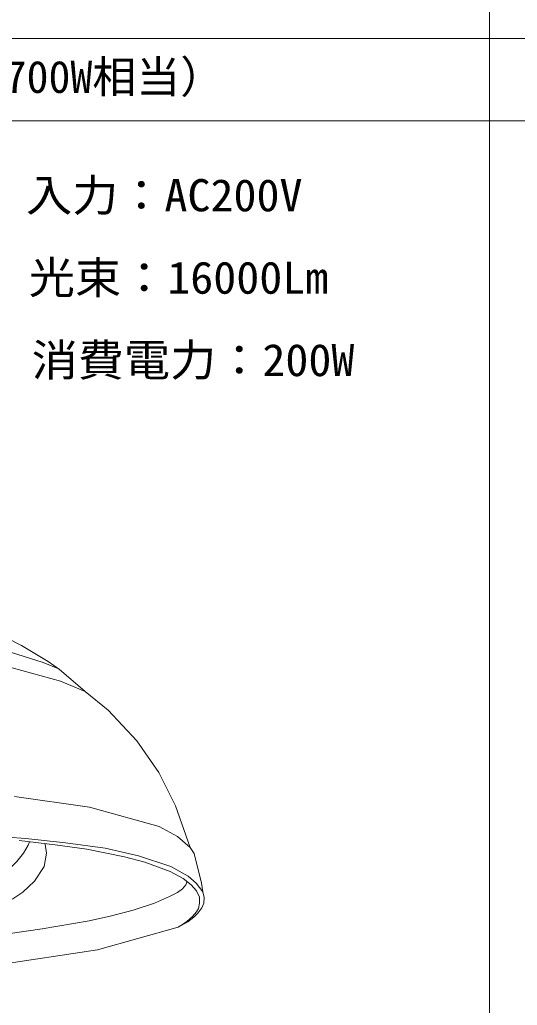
# Model space of a CAD drawing. Units: millimetres, scale not verified. Extents: x -1348 to 1152, y -2025 to -250.
# Drawn here: x -936.7 to -710.3, y -1133.5 to -684.9 of the extents above; entities that cross this region are included whole.
import ezdxf
from ezdxf.enums import TextEntityAlignment as Align

# ---------------------------------------------------------------- set-up
doc = ezdxf.new("R2010")
doc.units = ezdxf.units.MM
doc.header["$LTSCALE"] = 5
doc.layers.add('0-0_絵', color=7, linetype='Continuous', lineweight=20)
doc.layers.add('0-2_枠', color=7, linetype='Continuous', lineweight=20)
doc.layers.add('0-1_文字', color=7, linetype='Continuous')
doc.styles.add('ＭＳ ゴシック', font='')
doc.styles.get('ＭＳ ゴシック').set_extended_font_data('MS Gothic')

msp = doc.modelspace()

# ---------------------------------------------------------------- linework, layer by layer
at = {"layer": '0-0_絵'}
msp.add_line((-923.348, -1060.082), (-923.346, -1060.063), dxfattribs=at)
for points in [[(-1040.612, -940.362), (-1030.202, -940.351), (-1008.437, -943.538), (-980.585, -950.904), (-951.127, -961.964), (-935.914, -969.705), (-923.688, -976.989)], [(-918.606, -980.557), (-925.955, -977.437), (-940.88, -972.671), (-965.111, -967.992), (-998.574, -964.233), (-1026.05, -962.648), (-1040.392, -962.729), (-1065.851, -963.745)], [(-1159.926, -989.261), (-1137.239, -982.953), (-1096.757, -974.927), (-1047.511, -970.365), (-1014.534, -971.009), (-969.837, -974.928), (-940.17, -979.917), (-918.195, -985.879), (-906.976, -990.624)], [(-923.688, -976.989), (-918.591, -980.563), (-907.021, -990.544)], [(-906.961, -990.65), (-896.506, -999.15), (-883.408, -1013.024), (-873.44, -1027.487), (-865.793, -1042.61), (-859.116, -1061.693)], [(-950.801, -1056.404), (-933.883, -1057.573), (-915.924, -1059.509), (-897.838, -1061.915), (-882.706, -1065.403), (-867.982, -1070.293), (-860.11, -1074.76), (-856.468, -1077.8), (-853.393, -1081.765), (-853.945, -1077.873), (-857.321, -1064.341), (-859.116, -1061.693), (-864.958, -1056.675), (-873.308, -1052.085), (-904.979, -1043.339), (-939.118, -1038.385)], [(-855.621, -1091.507), (-857.538, -1093.418), (-860.189, -1095.406), (-864.533, -1097.944), (-863.379, -1097.161), (-860.709, -1095.334), (-858.049, -1093.088), (-856.196, -1090.944), (-855.41, -1089.442), (-854.819, -1086.994), (-854.882, -1084.227), (-856.289, -1081.391), (-858.712, -1078.557), (-862.27, -1075.701), (-868.303, -1072.571), (-879.813, -1068.284), (-889.071, -1065.884), (-906.111, -1062.414), (-920.607, -1060.403), (-936.898, -1058.499)], [(-925.169, -1060.181), (-924.546, -1064.287), (-925.59, -1070.323), (-929.9, -1076.955), (-935.305, -1082.006), (-939.824, -1084.996), (-947.505, -1088.64), (-956.11, -1091.561), (-964.72, -1093.766), (-973.25, -1095.464), (-982.13, -1096.803), (-1000.062, -1098.397), (-1015.88, -1099.122), (-1037.166, -1098.987), (-1057.803, -1097.773), (-1069.568, -1096.587), (-1076.84, -1095.695), (-1085.155, -1094.261), (-1091.789, -1092.672)], [(-979.22, -1065.922), (-974.952, -1070.407), (-969.53, -1073.321), (-966.153, -1074.323), (-957.512, -1076.489), (-952.916, -1076.394), (-948.35, -1075.214), (-944.816, -1073.649), (-941.219, -1071.213), (-938.001, -1068.087), (-934.977, -1064.267), (-932.81, -1060.649), (-932.244, -1059.006)], [(-950.648, -1102.099), (-926.546, -1098.728), (-905.056, -1095.009), (-894.922, -1092.794), (-885.123, -1090.162), (-875.389, -1086.926), (-868.509, -1084.005), (-864.973, -1082.093), (-862.698, -1080.479), (-861.139, -1078.573), (-860.532, -1077.096), (-860.536, -1077.107)], [(-853.393, -1081.765), (-852.785, -1084.432), (-852.893, -1086.929), (-853.882, -1089.047), (-855.621, -1091.507)], [(-864.533, -1097.944), (-901.258, -1108.239), (-947.678, -1115.26), (-990.045, -1118.735), (-1035.278, -1120.124), (-1070.032, -1119.63), (-1103.088, -1117.998), (-1133.035, -1115.062), (-1151.272, -1112.621), (-1164.025, -1110.473)]]:
    msp.add_lwpolyline(points, dxfattribs=at)
at = {"layer": '0-2_枠'}
for p, q in [((-722.945, -249.712), (-722.945, -2024.712)), ((1152.055, -693.462), (-1347.945, -693.462)), ((-1347.945, -730.962), (1152.055, -730.962))]:
    msp.add_line(p, q, dxfattribs=at)

# ---------------------------------------------------------------- texts
at = {"layer": '0-1_文字', "style": 'ＭＳ ゴシック'}
msp.add_text('高天井用無電極ランプ（水銀灯700W相当）', height=14.66, dxfattribs=at).set_placement((-1223.487, -722.642), align=Align.BOTTOM_LEFT)
at = {"layer": '0-1_文字', "style": 'ＭＳ ゴシック', "width": 1.05}
for s, p in [('入力：AC200V', (-933.834, -776.521)), ('光束：16000Lm', (-932.553, -814.021)), ('消費電力：200W', (-931.271, -851.521))]:
    msp.add_text(s, height=14.66, dxfattribs=at).set_placement(p, align=Align.BOTTOM_LEFT)

doc.saveas('drawing.dxf')
